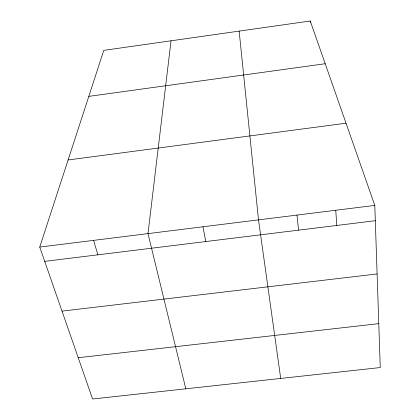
<?xml version="1.0" encoding="UTF-8"?>
<svg xmlns="http://www.w3.org/2000/svg" width="420" height="420" viewBox="0 0 420 420"><rect width="100%" height="100%" fill="white"/><g stroke="black" fill="none" stroke-linecap="round" stroke-linejoin="round"><path stroke-width="0.63" d="M171.04 40.798L147.992 233.609L185.808 388.81M39.742 247.07L103.793 50.363L310.244 21L374.798 205.412L380.257 367.553L92.579 399L39.742 247.07L374.798 205.412M88.814 96.374L325.201 63.735M68.103 159.973L346.022 123.207M44.709 261.356L375.312 220.715M62.018 311.12L377.102 273.945M78.225 357.719L378.777 323.642M93.592 240.377L97.86 254.819M202.96 226.774L205.795 241.553M280.702 378.436L258.505 219.87L239.148 31.111M296.987 215.087L298.562 230.15M310.244 21L310.343 22.292M335.753 210.263L336.798 225.451"/></g></svg>
